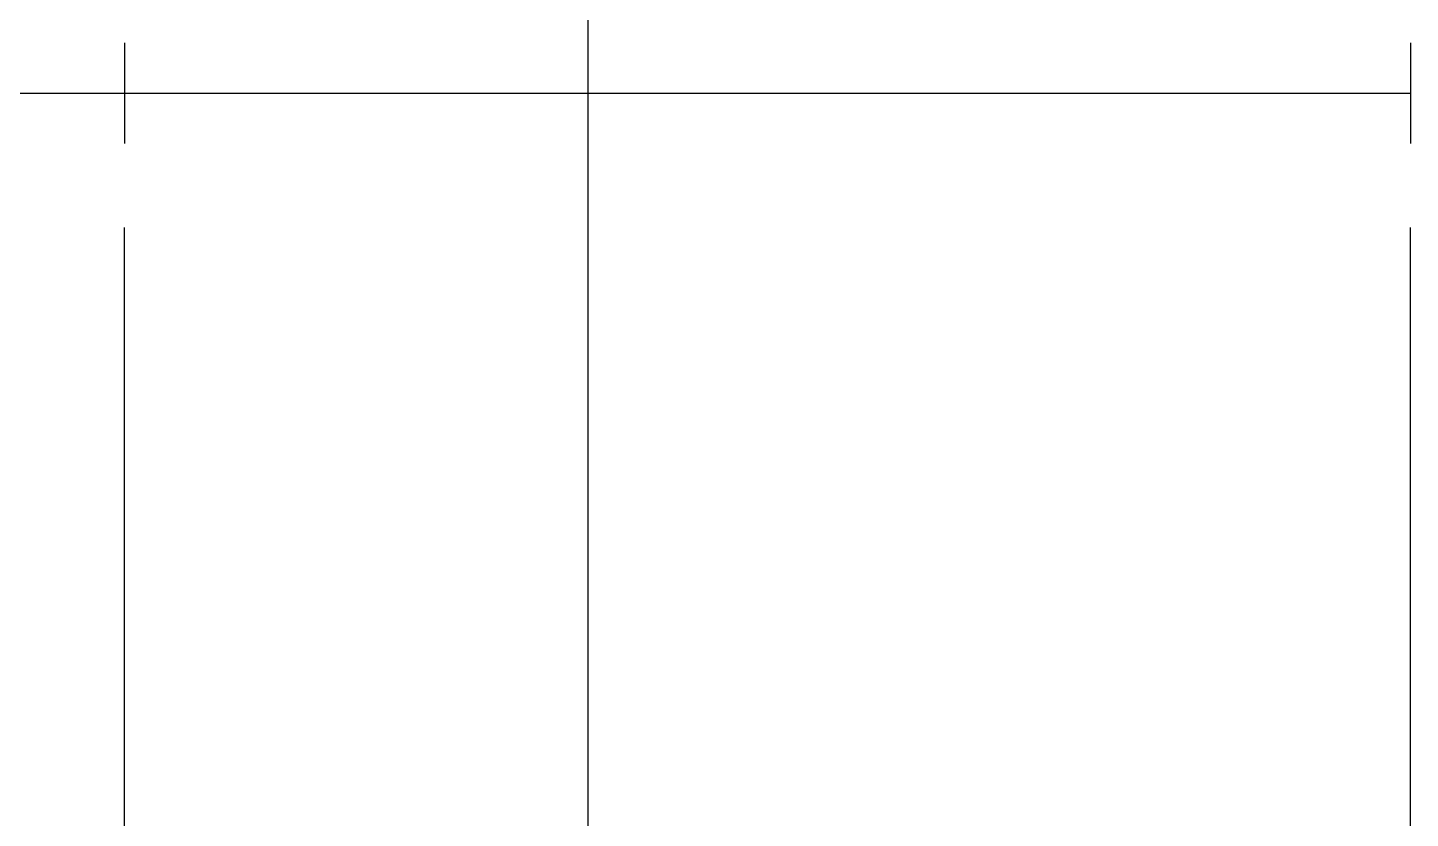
# Model space of a CAD drawing. Header units: millimetres. Extents: x 0 to 84100, y 0 to 29700.
# Drawn here: x 29877 to 34823, y 17507 to 20333 of the extents above; entities that cross this region are included whole.
import ezdxf

# ---------------------------------------------------------------- set-up
doc = ezdxf.new("R2010")
doc.units = ezdxf.units.MM
doc.header["$LTSCALE"] = 1000
doc.layers.add('KEC-TEXT', color=6, linetype='Continuous')

msp = doc.modelspace()

# ---------------------------------------------------------------- linework, layer by layer
at = {"layer": 'KEC-TEXT', "color": 6}
for p, q in [((31880.9, 21928.8), (31880.9, 16121.6)), ((30223.4, 20278.7), (30223.4, 19918.7)), ((34822.9, 20278.7), (34822.9, 19918.7)), ((4639.2, 20098.4), (34822.9, 20098.7)), ((30223.4, 12354.7), (30223.4, 19618.7)), ((34822.9, 12354.7), (34822.9, 19618.7))]:
    msp.add_line(p, q, dxfattribs=at)

doc.saveas('drawing.dxf')
